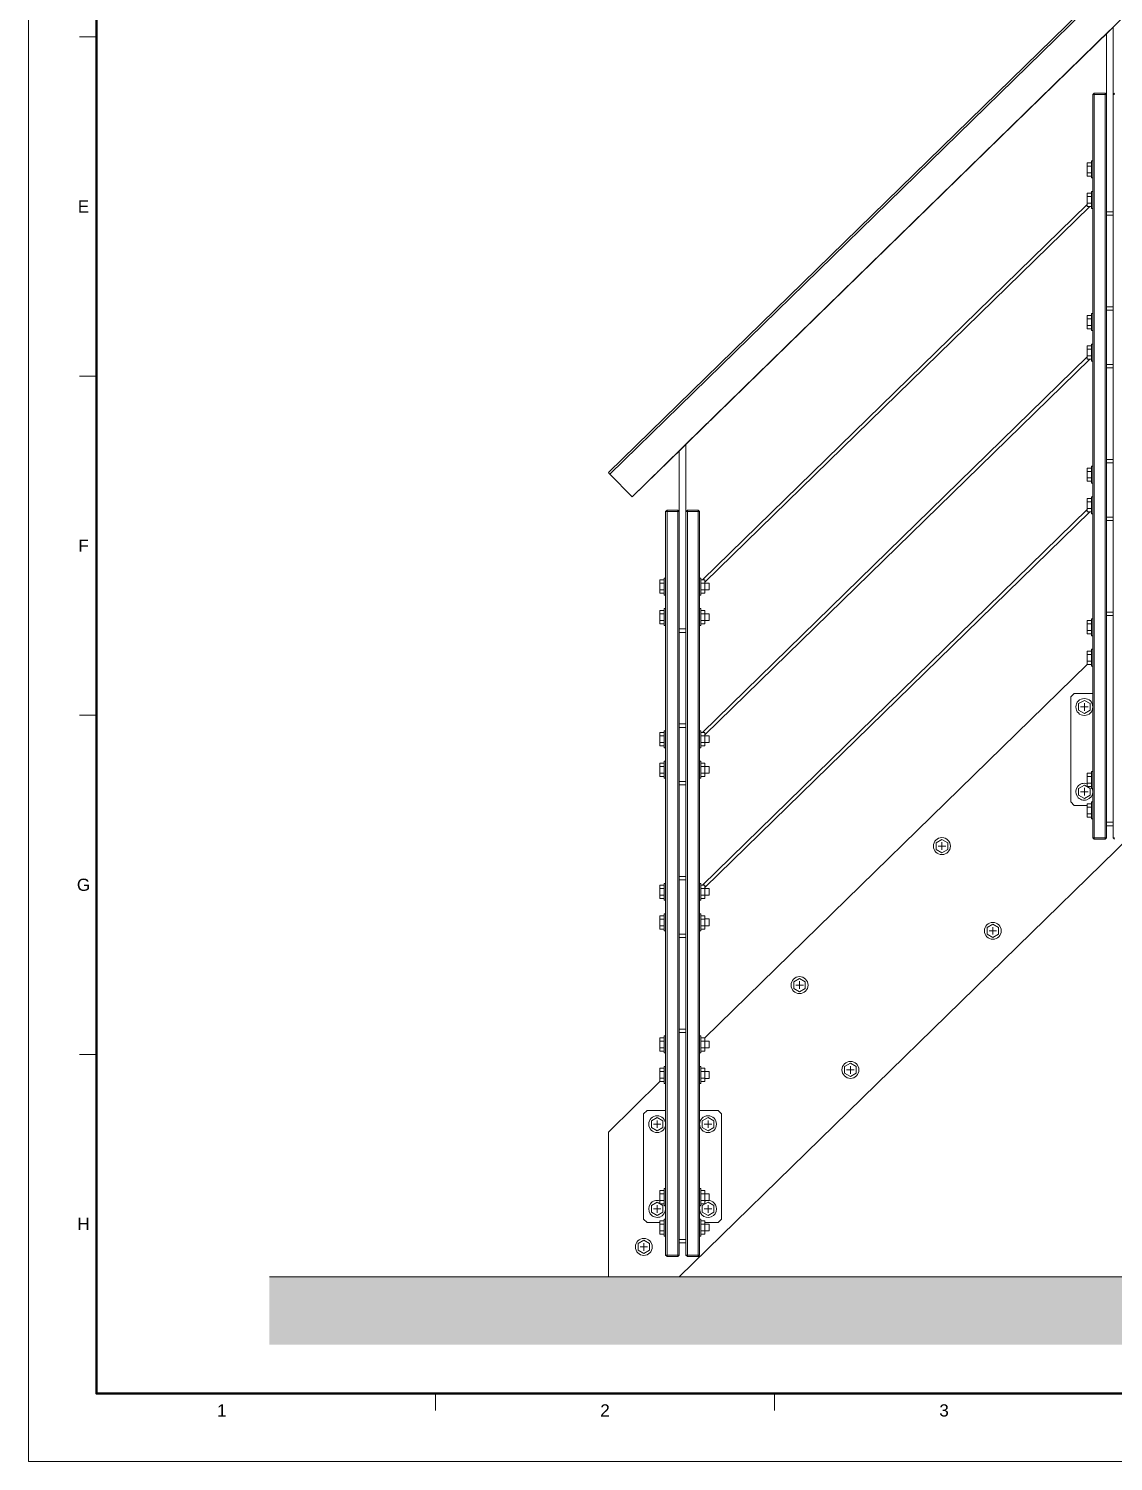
# Model space of a CAD drawing. Header units: millimetres. Extents: x -172 to 422, y -71 to 349.
# Drawn here: x -172.1 to -12.2, y -70.8 to 140.4 of the extents above; entities that cross this region are included whole.
import ezdxf
from ezdxf.enums import TextEntityAlignment as Align

# ---------------------------------------------------------------- set-up
doc = ezdxf.new("R2010")
doc.units = ezdxf.units.MM
doc.layers.get('0').update_dxf_attribs({"color": 2, "true_color": 0xffff00})
for name, color, linetype, lineweight, true_color in [('010', 178, 'Continuous', 9, 0x000000), ('018', 178, 'Continuous', 18, 0x000000), ('050', 178, 'Continuous', 50, 0x000000), ('1_10front', 178, 'Continuous', 9, 0x000000), ('1_10front ... 010', 178, 'Continuous', 9, 0x000000)]:
    doc.layers.add(name, color=color, linetype=linetype, lineweight=lineweight, true_color=true_color)
doc.layers.add('G-ANNO-TEXT', color=178, linetype='Continuous', true_color=0x000000)
doc.styles.add('textstyle22', font='')
doc.styles.add('textstyle23', font='')
doc.styles.add('textstyle28', font='')
doc.styles.add('textstyle29', font='')
doc.styles.add('textstyle43', font='')
doc.styles.add('textstyle44', font='')
doc.styles.add('textstyle47', font='')
doc.styles.get('textstyle22').set_extended_font_data('Arial [Mono]')
doc.styles.get('textstyle23').set_extended_font_data('Arial [Mono]')
doc.styles.get('textstyle28').set_extended_font_data('Arial [Mono]')
doc.styles.get('textstyle29').set_extended_font_data('Arial [Mono]')
doc.styles.get('textstyle43').set_extended_font_data('Arial [Mono]')
doc.styles.get('textstyle44').set_extended_font_data('Arial [Mono]')
doc.styles.get('textstyle47').set_extended_font_data('Arial [Mono]')

# ---------------------------------------------------------------- blocks, each defined once
blk = doc.blocks.new('title_block')
at = {"layer": '010', "color": 7, "true_color": 0xffffff}
blk.add_lwpolyline([(0, 420), (594, 420), (594, 0), (0, 0)], close=True, dxfattribs=at)
at = {"layer": '018', "color": 7, "true_color": 0xffffff}
for points in [[(7.5, 210), (10, 210)], [(7.5, 160), (10, 160)], [(7.5, 110), (10, 110)], [(7.5, 60), (10, 60)], [(60, 10), (60, 7.5)], [(110, 10), (110, 7.5)]]:
    blk.add_lwpolyline(points, dxfattribs=at)
at = {"layer": '050', "color": 7, "true_color": 0xffffff}
blk.add_lwpolyline([(10, 410), (584, 410), (584, 10), (10, 10)], close=True, dxfattribs=at)
at = {"layer": 'G-ANNO-TEXT'}
for s, style, p in [('E', 'textstyle23', (8.09, 185)), ('F', 'textstyle22', (8.09, 135)), ('G', 'textstyle28', (8.09, 85)), ('H', 'textstyle29', (8.09, 35)), ('1', 'textstyle47', (28.49, 7.51)), ('2', 'textstyle44', (85, 7.51)), ('3', 'textstyle43', (135, 7.51))]:
    blk.add_text(s, height=1.8, dxfattribs=dict(at, style=style)).set_placement(p, align=Align.MIDDLE_CENTER)

msp = doc.modelspace()

# ---------------------------------------------------------------- hatches: boundary and pattern name
at = {"layer": '1_10front', "true_color": 0xafafaf}
msp.add_hatch(color=253, dxfattribs=at).paths.add_polyline_path([(-136.62, -43.58), (175.38, -43.58), (175.38, -53.58), (-136.62, -53.58)], flags=0)

# ---------------------------------------------------------------- linework, layer by layer
at = {"layer": '1_10front ... 010', "color": 0}
for p, q in [((-86.62, 74.97), (117.32, 274.05)), ((-86.4, 74.74), (117.54, 273.83)), ((-83.13, 71.39), (120.81, 270.48)), ((-75.18, 79.15), (-12.65, 140.2)), ((-75.18, 79.15), (-12.7, 140.15)), ((-75.18, 79.15), (-12.69, 140.15)), ((-18.05, 134.92), (-12.68, 140.16)), ((-12.18, 140.65), (-13.18, 139.67)), ((-13.18, 139.67), (-13.18, 113.42)), ((-12.18, 113.42), (-12.18, 140.65)), ((-18.05, 134.92), (-18.05, 134.92)), ((-14.98, 130.92), (-15.18, 130.72)), ((-15.18, 21.12), (-15.18, 130.72)), ((-15.18, 130.72), (-14.98, 130.72)), ((-14.98, 130.92), (-14.98, 130.72)), ((-14.98, 130.92), (-13.38, 130.92)), ((-14.98, 21.12), (-14.98, 130.72)), ((-14.98, 130.72), (-13.38, 130.72)), ((-13.38, 130.92), (-13.38, 130.72)), ((-13.38, 130.92), (-13.18, 130.72)), ((-13.38, 21.12), (-13.38, 130.72)), ((-13.18, 130.72), (-13.38, 130.72)), ((-11.98, 130.92), (-12.18, 130.72)), ((-12.18, 21.12), (-12.18, 130.72)), ((-12.18, 130.72), (-11.98, 130.72)), ((-16.02, 120.65), (-15.38, 120.65)), ((-16.02, 120.65), (-16.02, 120.16)), ((-15.38, 119.67), (-15.38, 120.92)), ((-15.38, 120.92), (-15.18, 120.92)), ((-16.02, 119.18), (-16.02, 120.16)), ((-16.02, 120.16), (-15.38, 120.16)), ((-16.02, 119.18), (-15.38, 119.18)), ((-16.02, 119.18), (-16.02, 118.69)), ((-16.02, 118.69), (-15.38, 118.69)), ((-15.38, 118.42), (-15.38, 119.67)), ((-15.38, 118.42), (-15.18, 118.42)), ((-12.18, 120.17), (-12.18, 120.17)), ((-12.18, 119.17), (-12.18, 119.17)), ((-12.18, 118.35), (-12.18, 118.35)), ((-15.38, 115.17), (-15.38, 116.42)), ((-15.38, 116.42), (-15.18, 116.42)), ((-12.18, 118.26), (-12.18, 118.26)), ((-12.18, 118.26), (-12.18, 118.26)), ((-12.18, 118.25), (-12.18, 118.25)), ((-12.18, 117.99), (-12.18, 117.99)), ((-12.18, 117.88), (-12.18, 117.88)), ((-12.18, 117.56), (-12.18, 117.56)), ((-16.02, 114.52), (-72.74, 59.15)), ((-72.38, 58.8), (-15.64, 114.19)), ((-16.02, 116.15), (-15.38, 116.15)), ((-16.02, 116.15), (-16.02, 115.66)), ((-16.02, 114.68), (-16.02, 115.66)), ((-16.02, 115.66), (-15.38, 115.66)), ((-16.02, 114.68), (-15.38, 114.68)), ((-16.02, 114.68), (-16.02, 114.19)), ((-16.02, 114.19), (-15.38, 114.19)), ((-15.38, 113.92), (-15.38, 115.17)), ((-12.18, 115.67), (-12.18, 115.67)), ((-12.18, 114.67), (-12.18, 114.67)), ((-15.38, 113.92), (-15.18, 113.92)), ((-13.18, 112.92), (-13.18, 113.42)), ((-13.18, 113.42), (-12.18, 113.42)), ((-13.18, 98.92), (-13.18, 113.42)), ((-13.18, 112.92), (-12.18, 112.92)), ((-12.18, 112.92), (-12.18, 113.42)), ((-13.18, 99.42), (-12.18, 99.42)), ((-12.18, 98.92), (-12.18, 99.42)), ((-16.02, 98.15), (-15.38, 98.15)), ((-16.02, 98.15), (-16.02, 97.66)), ((-16.02, 96.68), (-16.02, 97.66)), ((-16.02, 97.66), (-15.38, 97.66)), ((-15.38, 97.17), (-15.38, 98.42)), ((-15.38, 98.42), (-15.18, 98.42)), ((-15.38, 95.92), (-15.38, 97.17)), ((-13.18, 90.92), (-13.18, 98.92)), ((-13.18, 98.92), (-12.18, 98.92)), ((-12.18, 90.92), (-12.18, 98.92)), ((-16.02, 96.68), (-15.38, 96.68)), ((-16.02, 96.68), (-16.02, 96.19)), ((-16.02, 96.19), (-15.38, 96.19)), ((-15.38, 95.92), (-15.18, 95.92)), ((64.38, 93.63), (-76.18, -43.58)), ((-16.02, 93.65), (-15.38, 93.65)), ((-16.02, 93.65), (-16.02, 93.16)), ((-16.02, 92.18), (-16.02, 93.16)), ((-16.02, 93.16), (-15.38, 93.16)), ((-15.38, 92.67), (-15.38, 93.92)), ((-15.38, 93.92), (-15.18, 93.92)), ((-16.02, 92.02), (-72.74, 36.65)), ((-72.38, 36.3), (-15.64, 91.69)), ((-16.02, 92.18), (-15.38, 92.18)), ((-16.02, 92.18), (-16.02, 91.69)), ((-16.02, 91.69), (-15.38, 91.69)), ((-15.38, 91.42), (-15.38, 92.67)), ((-15.38, 91.42), (-15.18, 91.42)), ((-13.18, 90.92), (-12.18, 90.92)), ((-13.18, 76.42), (-13.18, 90.92)), ((-12.18, 90.92), (-12.18, 90.42)), ((-13.18, 90.42), (-12.18, 90.42)), ((-75.18, 79.15), (-70.32, 83.9)), ((-70.32, 83.9), (-70.32, 83.9)), ((-83.13, 71.39), (-75.65, 78.69)), ((-83.13, 71.39), (-75.7, 78.65)), ((-83.13, 71.39), (-75.69, 78.65)), ((-81.05, 73.42), (-75.68, 78.66)), ((-75.18, 79.15), (-76.18, 78.17)), ((-76.18, 78.17), (-76.18, 51.92)), ((-75.18, 51.92), (-75.18, 79.15)), ((-13.18, 76.92), (-12.18, 76.92)), ((-13.18, 68.42), (-13.18, 76.42)), ((-13.18, 76.42), (-12.18, 76.42)), ((-12.18, 76.42), (-12.18, 76.92)), ((-12.18, 68.42), (-12.18, 76.42)), ((-86.4, 74.74), (-86.4, 74.74)), ((-83.13, 71.39), (-86.4, 74.74)), ((-16.02, 75.65), (-15.38, 75.65)), ((-16.02, 75.65), (-16.02, 75.16)), ((-16.02, 74.18), (-16.02, 75.16)), ((-16.02, 75.16), (-15.38, 75.16)), ((-16.02, 74.18), (-15.38, 74.18)), ((-16.02, 74.18), (-16.02, 73.69)), ((-15.38, 74.67), (-15.38, 75.92)), ((-15.38, 75.92), (-15.18, 75.92)), ((-15.38, 73.42), (-15.38, 74.67)), ((-83.55, 71.82), (-83.55, 71.82)), ((-83.13, 71.39), (-83.55, 71.82)), ((-83.55, 71.82), (-83.55, 71.82)), ((-83.55, 71.82), (-83.55, 71.82)), ((-81.05, 73.42), (-81.05, 73.42)), ((-16.02, 73.69), (-15.38, 73.69)), ((-15.38, 73.42), (-15.18, 73.42)), ((-83.13, 71.39), (-83.13, 71.39)), ((-83.13, 71.39), (-83.13, 71.39)), ((-16.02, 71.15), (-15.38, 71.15)), ((-16.02, 71.15), (-16.02, 70.66)), ((-16.02, 69.68), (-16.02, 70.66)), ((-16.02, 70.66), (-15.38, 70.66)), ((-15.38, 70.17), (-15.38, 71.42)), ((-15.38, 71.42), (-15.18, 71.42)), ((-15.38, 68.92), (-15.38, 70.17)), ((-77.98, 69.42), (-78.18, 69.22)), ((-78.18, -40.38), (-78.18, 69.22)), ((-78.18, 69.22), (-77.98, 69.22)), ((-77.98, 69.42), (-77.98, 69.22)), ((-77.98, 69.42), (-76.38, 69.42)), ((-77.98, -40.38), (-77.98, 69.22)), ((-77.98, 69.22), (-76.38, 69.22)), ((-76.38, 69.42), (-76.38, 69.22)), ((-76.38, 69.42), (-76.18, 69.22)), ((-76.38, -40.38), (-76.38, 69.22)), ((-76.18, 69.22), (-76.38, 69.22)), ((-74.98, 69.42), (-75.18, 69.22)), ((-75.18, -40.38), (-75.18, 69.22)), ((-75.18, 69.22), (-74.98, 69.22)), ((-73.38, 69.42), (-74.98, 69.42)), ((-74.98, 69.42), (-74.98, 69.22)), ((-73.38, 69.22), (-74.98, 69.22)), ((-74.98, -40.38), (-74.98, 69.22)), ((-73.38, 69.42), (-73.18, 69.22)), ((-73.38, 69.42), (-73.38, 69.22)), ((-73.18, 69.22), (-73.38, 69.22)), ((-73.38, -40.38), (-73.38, 69.22)), ((-73.18, -40.38), (-73.18, 69.22)), ((-16.02, 69.52), (-72.74, 14.15)), ((-72.38, 13.8), (-15.64, 69.19)), ((-16.02, 69.68), (-15.38, 69.68)), ((-16.02, 69.68), (-16.02, 69.19)), ((-16.02, 69.19), (-15.38, 69.19)), ((-15.38, 68.92), (-15.18, 68.92)), ((-13.18, 68.42), (-12.18, 68.42)), ((-13.18, 53.92), (-13.18, 68.42)), ((-13.18, 67.92), (-12.18, 67.92)), ((-12.18, 68.42), (-12.18, 67.92)), ((-79.02, 59.15), (-78.38, 59.15)), ((-79.02, 59.15), (-79.02, 58.66)), ((-78.38, 58.17), (-78.38, 59.42)), ((-78.38, 59.42), (-78.18, 59.42)), ((-73.18, 59.42), (-72.98, 59.42)), ((-72.98, 58.17), (-72.98, 59.42)), ((-72.38, 59.15), (-72.98, 59.15)), ((-72.38, 58.66), (-72.38, 59.15)), ((-79.02, 57.68), (-79.02, 58.66)), ((-79.02, 58.66), (-78.38, 58.66)), ((-79.02, 57.68), (-78.38, 57.68)), ((-79.02, 57.68), (-79.02, 57.19)), ((-79.02, 57.19), (-78.38, 57.19)), ((-78.38, 56.92), (-78.38, 58.17)), ((-75.18, 58.67), (-75.18, 58.67)), ((-75.18, 57.67), (-75.18, 57.67)), ((-72.38, 58.66), (-72.98, 58.66)), ((-72.98, 56.92), (-72.98, 58.17)), ((-72.38, 57.68), (-72.98, 57.68)), ((-72.38, 57.19), (-72.98, 57.19)), ((-72.38, 58.67), (-71.78, 58.67)), ((-72.38, 58.66), (-72.38, 57.68)), ((-72.38, 57.19), (-72.38, 57.68)), ((-72.38, 57.67), (-71.78, 57.67)), ((-71.78, 58.67), (-71.78, 58.17)), ((-71.78, 58.17), (-71.78, 57.67)), ((-78.38, 56.92), (-78.18, 56.92)), ((-78.38, 53.67), (-78.38, 54.92)), ((-78.38, 54.92), (-78.18, 54.92)), ((-75.18, 56.85), (-75.18, 56.85)), ((-75.18, 56.76), (-75.18, 56.76)), ((-75.18, 56.76), (-75.18, 56.76)), ((-75.18, 56.75), (-75.18, 56.75)), ((-75.18, 56.49), (-75.18, 56.49)), ((-75.18, 56.38), (-75.18, 56.38)), ((-75.18, 56.06), (-75.18, 56.06)), ((-73.18, 56.92), (-72.98, 56.92)), ((-73.18, 54.92), (-72.98, 54.92)), ((-72.98, 53.67), (-72.98, 54.92)), ((-79.02, 54.65), (-78.38, 54.65)), ((-79.02, 54.65), (-79.02, 54.16)), ((-79.02, 53.18), (-79.02, 54.16)), ((-79.02, 54.16), (-78.38, 54.16)), ((-79.02, 53.18), (-78.38, 53.18)), ((-79.02, 53.18), (-79.02, 52.69)), ((-78.38, 52.42), (-78.38, 53.67)), ((-75.18, 54.17), (-75.18, 54.17)), ((-75.18, 53.17), (-75.18, 53.17)), ((-72.38, 54.65), (-72.98, 54.65)), ((-72.38, 54.16), (-72.98, 54.16)), ((-72.98, 52.42), (-72.98, 53.67)), ((-72.38, 53.18), (-72.98, 53.18)), ((-72.38, 54.16), (-72.38, 54.65)), ((-72.38, 54.17), (-71.78, 54.17)), ((-72.38, 54.16), (-72.38, 53.18)), ((-72.38, 52.69), (-72.38, 53.18)), ((-72.38, 53.17), (-71.78, 53.17)), ((-71.78, 54.17), (-71.78, 53.67)), ((-71.78, 53.67), (-71.78, 53.17)), ((-16.02, 53.15), (-15.38, 53.15)), ((-16.02, 53.15), (-16.02, 52.66)), ((-15.38, 52.17), (-15.38, 53.42)), ((-15.38, 53.42), (-15.18, 53.42)), ((-13.18, 54.42), (-12.18, 54.42)), ((-13.18, 23.42), (-13.18, 53.92)), ((-13.18, 53.92), (-12.18, 53.92)), ((-12.18, 53.92), (-12.18, 54.42)), ((-12.18, 23.42), (-12.18, 53.92)), ((-79.02, 52.69), (-78.38, 52.69)), ((-78.38, 52.42), (-78.18, 52.42)), ((-76.18, 51.42), (-76.18, 51.92)), ((-76.18, 51.92), (-75.18, 51.92)), ((-76.18, 37.42), (-76.18, 51.92)), ((-76.18, 51.42), (-75.18, 51.42)), ((-75.18, 51.42), (-75.18, 51.92)), ((-73.18, 52.42), (-72.98, 52.42)), ((-72.38, 52.69), (-72.98, 52.69)), ((-16.02, 51.68), (-16.02, 52.66)), ((-16.02, 52.66), (-15.38, 52.66)), ((-16.02, 51.68), (-15.38, 51.68)), ((-16.02, 51.68), (-16.02, 51.19)), ((-16.02, 51.19), (-15.38, 51.19)), ((-15.38, 50.92), (-15.38, 52.17)), ((-15.38, 50.92), (-15.18, 50.92)), ((-16.02, 48.65), (-15.38, 48.65)), ((-16.02, 48.65), (-16.02, 48.16)), ((-15.38, 47.67), (-15.38, 48.92)), ((-15.38, 48.92), (-15.18, 48.92)), ((-12.18, 50.43), (-12.18, 50.43)), ((-72.4, -8.35), (-16.02, 46.69)), ((-16.02, 47.18), (-16.02, 48.16)), ((-16.02, 48.16), (-15.38, 48.16)), ((-16.02, 47.18), (-15.38, 47.18)), ((-16.02, 47.18), (-16.02, 46.69)), ((-16.02, 46.69), (-15.38, 46.69)), ((-15.38, 46.42), (-15.38, 47.67)), ((-15.38, 46.42), (-15.18, 46.42)), ((-18.43, 41.92), (-17.93, 42.42)), ((-17.93, 42.42), (-15.18, 42.42)), ((-18.43, 26.42), (-18.43, 41.92)), ((-16.43, 41.4), (-17.28, 40.91)), ((-17.28, 39.93), (-17.28, 40.91)), ((-15.87, 40.42), (-16.99, 40.42)), ((-15.87, 40.42), (-16.99, 40.42)), ((-16.43, 41.4), (-15.58, 40.91)), ((-16.43, 39.86), (-16.43, 40.98)), ((-16.43, 39.86), (-16.43, 40.98)), ((-15.58, 39.93), (-15.58, 40.91)), ((-17.28, 39.93), (-16.43, 39.44)), ((-15.58, 39.93), (-16.43, 39.44)), ((-79.02, 36.65), (-78.38, 36.65)), ((-79.02, 36.65), (-79.02, 36.16)), ((-79.02, 35.18), (-79.02, 36.16)), ((-79.02, 36.16), (-78.38, 36.16)), ((-78.38, 35.67), (-78.38, 36.92)), ((-78.38, 36.92), (-78.18, 36.92)), ((-76.18, 37.92), (-75.18, 37.92)), ((-76.18, 29.42), (-76.18, 37.42)), ((-76.18, 37.42), (-75.18, 37.42)), ((-75.18, 37.42), (-75.18, 37.92)), ((-75.18, 29.42), (-75.18, 37.42)), ((-73.18, 36.92), (-72.98, 36.92)), ((-72.98, 35.67), (-72.98, 36.92)), ((-72.38, 36.65), (-72.98, 36.65)), ((-72.38, 36.16), (-72.98, 36.16)), ((-72.38, 36.16), (-72.38, 36.65)), ((-72.38, 36.17), (-71.78, 36.17)), ((-72.38, 36.16), (-72.38, 35.18)), ((-71.78, 36.17), (-71.78, 35.67)), ((-79.02, 35.18), (-78.38, 35.18)), ((-79.02, 35.18), (-79.02, 34.69)), ((-79.02, 34.69), (-78.38, 34.69)), ((-78.38, 34.42), (-78.38, 35.67)), ((-78.38, 34.42), (-78.18, 34.42)), ((-73.18, 34.42), (-72.98, 34.42)), ((-72.98, 34.42), (-72.98, 35.67)), ((-72.38, 35.18), (-72.98, 35.18)), ((-72.38, 34.69), (-72.98, 34.69)), ((-72.38, 34.69), (-72.38, 35.18)), ((-72.38, 35.17), (-71.78, 35.17)), ((-71.78, 35.67), (-71.78, 35.17)), ((-79.02, 32.15), (-78.38, 32.15)), ((-79.02, 32.15), (-79.02, 31.66)), ((-78.38, 31.17), (-78.38, 32.42)), ((-78.38, 32.42), (-78.18, 32.42)), ((-73.18, 32.42), (-72.98, 32.42)), ((-72.98, 31.17), (-72.98, 32.42)), ((-72.38, 32.15), (-72.98, 32.15)), ((-72.38, 31.66), (-72.38, 32.15)), ((-79.02, 30.68), (-79.02, 31.66)), ((-79.02, 31.66), (-78.38, 31.66)), ((-79.02, 30.68), (-78.38, 30.68)), ((-79.02, 30.68), (-79.02, 30.19)), ((-79.02, 30.19), (-78.38, 30.19)), ((-78.38, 29.92), (-78.38, 31.17)), ((-78.38, 29.92), (-78.18, 29.92)), ((-73.18, 29.92), (-72.98, 29.92)), ((-72.38, 31.66), (-72.98, 31.66)), ((-72.98, 29.92), (-72.98, 31.17)), ((-72.38, 30.68), (-72.98, 30.68)), ((-72.38, 30.19), (-72.98, 30.19)), ((-72.38, 31.67), (-71.78, 31.67)), ((-72.38, 31.66), (-72.38, 30.68)), ((-72.38, 30.19), (-72.38, 30.68)), ((-72.38, 30.67), (-71.78, 30.67)), ((-71.78, 31.67), (-71.78, 31.17)), ((-71.78, 31.17), (-71.78, 30.67)), ((-16.02, 30.65), (-15.38, 30.65)), ((-16.02, 30.65), (-16.02, 30.16)), ((-16.02, 29.18), (-16.02, 30.16)), ((-16.02, 30.16), (-15.38, 30.16)), ((-15.38, 29.67), (-15.38, 30.92)), ((-15.38, 30.92), (-15.18, 30.92)), ((-15.38, 28.42), (-15.38, 29.67)), ((-76.18, 29.42), (-75.18, 29.42)), ((-76.18, 14.92), (-76.18, 29.42)), ((-76.18, 28.92), (-75.18, 28.92)), ((-75.18, 29.42), (-75.18, 28.92)), ((-16.43, 28.9), (-17.28, 28.41)), ((-17.28, 27.43), (-17.28, 28.41)), ((-15.87, 27.92), (-16.99, 27.92)), ((-15.87, 27.92), (-16.99, 27.92)), ((-16.43, 28.9), (-15.58, 28.41)), ((-16.43, 27.36), (-16.43, 28.48)), ((-16.43, 27.36), (-16.43, 28.48)), ((-16.02, 29.18), (-15.38, 29.18)), ((-16.02, 29.18), (-16.02, 28.69)), ((-16.02, 28.69), (-15.38, 28.69)), ((-15.58, 27.43), (-15.58, 28.41)), ((-15.38, 28.42), (-15.18, 28.42)), ((-18.43, 26.42), (-17.93, 25.92)), ((-16.02, 25.92), (-17.93, 25.92)), ((-17.28, 27.43), (-16.43, 26.94)), ((-15.58, 27.43), (-16.43, 26.94)), ((-16.02, 26.15), (-15.38, 26.15)), ((-16.02, 26.15), (-16.02, 25.66)), ((-16.02, 24.68), (-16.02, 25.66)), ((-16.02, 25.66), (-15.38, 25.66)), ((-15.38, 25.17), (-15.38, 26.42)), ((-15.38, 26.42), (-15.18, 26.42)), ((-16.02, 24.68), (-15.38, 24.68)), ((-16.02, 24.68), (-16.02, 24.19)), ((-16.02, 24.19), (-15.38, 24.19)), ((-15.38, 23.92), (-15.38, 25.17)), ((-15.38, 23.92), (-15.18, 23.92)), ((-13.18, 22.92), (-13.18, 23.42)), ((-13.18, 23.42), (-12.18, 23.42)), ((-13.18, 21.12), (-13.18, 23.42)), ((-12.18, 22.92), (-12.18, 23.42)), ((-15.18, 21.12), (-14.98, 21.12)), ((-14.98, 20.92), (-15.18, 21.12)), ((-14.98, 20.92), (-14.98, 21.12)), ((-14.98, 21.12), (-13.38, 21.12)), ((-13.38, 20.92), (-13.38, 21.12)), ((-13.18, 21.12), (-13.38, 21.12)), ((-13.38, 20.92), (-13.18, 21.12)), ((-13.18, 22.92), (-12.18, 22.92)), ((-12.18, 21.12), (-11.98, 21.12)), ((-11.98, 20.92), (-12.18, 21.12)), ((-37.43, 20.9), (-38.28, 20.41)), ((-38.28, 19.43), (-38.28, 20.41)), ((-38.28, 19.43), (-37.43, 18.94)), ((-36.87, 19.92), (-37.99, 19.92)), ((-36.87, 19.92), (-37.99, 19.92)), ((-37.43, 20.9), (-36.58, 20.41)), ((-37.43, 19.36), (-37.43, 20.48)), ((-37.43, 19.36), (-37.43, 20.48)), ((-36.58, 19.43), (-37.43, 18.94)), ((-36.58, 19.43), (-36.58, 20.41)), ((-14.98, 20.92), (-13.38, 20.92)), ((-76.18, 15.42), (-75.18, 15.42)), ((-76.18, 6.92), (-76.18, 14.92)), ((-76.18, 14.92), (-75.18, 14.92)), ((-75.18, 14.92), (-75.18, 15.42)), ((-75.18, 6.92), (-75.18, 14.92)), ((-79.02, 14.15), (-78.38, 14.15)), ((-79.02, 14.15), (-79.02, 13.66)), ((-79.02, 12.68), (-79.02, 13.66)), ((-79.02, 13.66), (-78.38, 13.66)), ((-79.02, 12.68), (-78.38, 12.68)), ((-79.02, 12.68), (-79.02, 12.19)), ((-78.38, 13.17), (-78.38, 14.42)), ((-78.38, 14.42), (-78.18, 14.42)), ((-78.38, 11.92), (-78.38, 13.17)), ((-73.18, 14.42), (-72.98, 14.42)), ((-72.98, 13.17), (-72.98, 14.42)), ((-72.38, 14.15), (-72.98, 14.15)), ((-72.38, 13.66), (-72.98, 13.66)), ((-72.98, 11.92), (-72.98, 13.17)), ((-72.38, 12.68), (-72.98, 12.68)), ((-72.38, 13.66), (-72.38, 14.15)), ((-72.38, 13.67), (-71.78, 13.67)), ((-72.38, 13.66), (-72.38, 12.68)), ((-72.38, 12.19), (-72.38, 12.68)), ((-71.78, 13.67), (-71.78, 13.17)), ((-71.78, 13.17), (-71.78, 12.67)), ((-79.02, 12.19), (-78.38, 12.19)), ((-78.38, 11.92), (-78.18, 11.92)), ((-73.18, 11.92), (-72.98, 11.92)), ((-72.38, 12.19), (-72.98, 12.19)), ((-72.38, 12.67), (-71.78, 12.67)), ((-79.02, 9.65), (-78.38, 9.65)), ((-79.02, 9.65), (-79.02, 9.16)), ((-79.02, 8.18), (-79.02, 9.16)), ((-79.02, 9.16), (-78.38, 9.16)), ((-78.38, 8.67), (-78.38, 9.92)), ((-78.38, 9.92), (-78.18, 9.92)), ((-78.38, 7.42), (-78.38, 8.67)), ((-73.18, 9.92), (-72.98, 9.92)), ((-72.98, 8.67), (-72.98, 9.92)), ((-72.38, 9.65), (-72.98, 9.65)), ((-72.38, 9.16), (-72.98, 9.16)), ((-72.98, 7.42), (-72.98, 8.67)), ((-72.38, 9.16), (-72.38, 9.65)), ((-72.38, 9.17), (-71.78, 9.17)), ((-72.38, 9.16), (-72.38, 8.18)), ((-71.78, 9.17), (-71.78, 8.67)), ((-71.78, 8.67), (-71.78, 8.17)), ((-79.02, 8.18), (-78.38, 8.18)), ((-79.02, 8.18), (-79.02, 7.69)), ((-79.02, 7.69), (-78.38, 7.69)), ((-78.38, 7.42), (-78.18, 7.42)), ((-76.18, 6.92), (-75.18, 6.92)), ((-76.18, -7.58), (-76.18, 6.92)), ((-76.18, 6.42), (-75.18, 6.42)), ((-75.18, 6.92), (-75.18, 6.42)), ((-73.18, 7.42), (-72.98, 7.42)), ((-72.38, 8.18), (-72.98, 8.18)), ((-72.38, 7.69), (-72.98, 7.69)), ((-72.38, 7.69), (-72.38, 8.18)), ((-72.38, 8.17), (-71.78, 8.17)), ((-29.93, 8.4), (-30.78, 7.91)), ((-30.78, 6.93), (-30.78, 7.91)), ((-30.78, 6.93), (-29.93, 6.44)), ((-29.37, 7.42), (-30.49, 7.42)), ((-29.37, 7.42), (-30.49, 7.42)), ((-29.93, 8.4), (-29.08, 7.91)), ((-29.93, 6.86), (-29.93, 7.98)), ((-29.93, 6.86), (-29.93, 7.98)), ((-29.08, 6.93), (-29.93, 6.44)), ((-29.08, 6.93), (-29.08, 7.91)), ((-58.43, 0.4), (-59.28, -0.09)), ((-58.43, 0.4), (-57.58, -0.09)), ((-59.28, -1.07), (-59.28, -0.09)), ((-59.28, -1.07), (-58.43, -1.56)), ((-57.87, -0.58), (-58.99, -0.58)), ((-57.87, -0.58), (-58.99, -0.58)), ((-58.43, -1.14), (-58.43, -0.02)), ((-58.43, -1.14), (-58.43, -0.02)), ((-57.58, -1.07), (-58.43, -1.56)), ((-57.58, -1.07), (-57.58, -0.09)), ((-79.02, -8.35), (-78.38, -8.35)), ((-79.02, -8.35), (-79.02, -8.84)), ((-78.38, -9.33), (-78.38, -8.08)), ((-78.38, -8.08), (-78.18, -8.08)), ((-76.18, -7.08), (-75.18, -7.08)), ((-76.18, -38.08), (-76.18, -7.58)), ((-76.18, -7.58), (-75.18, -7.58)), ((-75.18, -7.58), (-75.18, -7.08)), ((-75.18, -38.08), (-75.18, -7.58)), ((-73.18, -8.08), (-72.98, -8.08)), ((-72.98, -9.33), (-72.98, -8.08)), ((-72.38, -8.35), (-72.98, -8.35)), ((-72.38, -8.84), (-72.38, -8.35)), ((-79.02, -9.82), (-79.02, -8.84)), ((-79.02, -8.84), (-78.38, -8.84)), ((-79.02, -9.82), (-78.38, -9.82)), ((-79.02, -9.82), (-79.02, -10.31)), ((-79.02, -10.31), (-78.38, -10.31)), ((-78.38, -10.58), (-78.38, -9.33)), ((-72.38, -8.84), (-72.98, -8.84)), ((-72.98, -10.58), (-72.98, -9.33)), ((-72.38, -9.82), (-72.98, -9.82)), ((-72.38, -10.31), (-72.98, -10.31)), ((-72.38, -8.83), (-71.78, -8.83)), ((-72.38, -8.84), (-72.38, -9.82)), ((-72.38, -10.31), (-72.38, -9.82)), ((-72.38, -9.83), (-71.78, -9.83)), ((-71.78, -8.83), (-71.78, -9.33)), ((-71.78, -9.33), (-71.78, -9.83)), ((-78.38, -10.58), (-78.18, -10.58)), ((-78.38, -13.83), (-78.38, -12.58)), ((-78.38, -12.58), (-78.18, -12.58)), ((-75.18, -11.07), (-75.18, -11.07)), ((-73.18, -10.58), (-72.98, -10.58)), ((-73.18, -12.58), (-72.98, -12.58)), ((-72.98, -13.83), (-72.98, -12.58)), ((-50.93, -12.1), (-51.78, -12.59)), ((-51.78, -13.57), (-51.78, -12.59)), ((-50.93, -12.1), (-50.08, -12.59)), ((-50.93, -13.64), (-50.93, -12.52)), ((-50.93, -13.64), (-50.93, -12.52)), ((-50.08, -13.57), (-50.08, -12.59)), ((-79.02, -12.85), (-78.38, -12.85)), ((-79.02, -12.85), (-79.02, -13.34)), ((-79.02, -14.32), (-79.02, -13.34)), ((-79.02, -13.34), (-78.38, -13.34)), ((-79.02, -14.32), (-78.38, -14.32)), ((-79.02, -14.32), (-79.02, -14.81)), ((-78.38, -15.08), (-78.38, -13.83)), ((-72.38, -12.85), (-72.98, -12.85)), ((-72.38, -13.34), (-72.98, -13.34)), ((-72.98, -15.08), (-72.98, -13.83)), ((-72.38, -14.32), (-72.98, -14.32)), ((-72.38, -13.34), (-72.38, -12.85)), ((-72.38, -13.33), (-71.78, -13.33)), ((-72.38, -13.34), (-72.38, -14.32)), ((-72.38, -14.81), (-72.38, -14.32)), ((-72.38, -14.33), (-71.78, -14.33)), ((-71.78, -13.33), (-71.78, -13.83)), ((-71.78, -13.83), (-71.78, -14.33)), ((-51.78, -13.57), (-50.93, -14.06)), ((-50.37, -13.08), (-51.49, -13.08)), ((-50.37, -13.08), (-51.49, -13.08)), ((-50.08, -13.57), (-50.93, -14.06)), ((-86.62, -22.24), (-79.02, -14.81)), ((-79.02, -14.81), (-78.38, -14.81)), ((-78.38, -15.08), (-78.18, -15.08)), ((-73.18, -15.08), (-72.98, -15.08)), ((-72.38, -14.81), (-72.98, -14.81)), ((-81.43, -19.58), (-80.93, -19.08)), ((-81.43, -35.08), (-81.43, -19.58)), ((-80.93, -19.08), (-78.18, -19.08)), ((-79.43, -20.1), (-80.28, -20.59)), ((-80.28, -21.57), (-80.28, -20.59)), ((-78.87, -21.08), (-79.99, -21.08)), ((-78.87, -21.08), (-79.99, -21.08)), ((-79.43, -20.1), (-78.58, -20.59)), ((-79.43, -21.64), (-79.43, -20.52)), ((-79.43, -21.64), (-79.43, -20.52)), ((-78.58, -21.57), (-78.58, -20.59)), ((-73.18, -19.08), (-70.43, -19.08)), ((-71.93, -20.1), (-72.78, -20.59)), ((-72.78, -21.57), (-72.78, -20.59)), ((-71.37, -21.08), (-72.49, -21.08)), ((-71.37, -21.08), (-72.49, -21.08)), ((-71.93, -20.1), (-71.08, -20.59)), ((-71.93, -21.64), (-71.93, -20.52)), ((-71.93, -21.64), (-71.93, -20.52)), ((-71.08, -21.57), (-71.08, -20.59)), ((-70.43, -19.08), (-69.93, -19.58)), ((-69.93, -35.08), (-69.93, -19.58)), ((-86.62, -22.24), (-86.62, -43.58)), ((-80.28, -21.57), (-79.43, -22.06)), ((-78.58, -21.57), (-79.43, -22.06)), ((-72.78, -21.57), (-71.93, -22.06)), ((-71.08, -21.57), (-71.93, -22.06)), ((-79.02, -30.85), (-78.38, -30.85)), ((-79.02, -30.85), (-79.02, -31.34)), ((-79.02, -32.32), (-79.02, -31.34)), ((-79.02, -31.34), (-78.38, -31.34)), ((-78.38, -31.83), (-78.38, -30.58)), ((-78.38, -30.58), (-78.18, -30.58)), ((-73.18, -30.58), (-72.98, -30.58)), ((-72.98, -31.83), (-72.98, -30.58)), ((-72.38, -30.85), (-72.98, -30.85)), ((-72.38, -31.34), (-72.98, -31.34)), ((-72.38, -31.34), (-72.38, -30.85)), ((-72.38, -31.33), (-71.78, -31.33)), ((-72.38, -31.34), (-72.38, -32.32)), ((-71.78, -31.33), (-71.78, -31.83)), ((-79.43, -32.6), (-80.28, -33.09)), ((-80.28, -34.07), (-80.28, -33.09)), ((-78.87, -33.58), (-79.99, -33.58)), ((-78.87, -33.58), (-79.99, -33.58)), ((-79.43, -32.6), (-78.58, -33.09)), ((-79.43, -34.14), (-79.43, -33.02)), ((-79.43, -34.14), (-79.43, -33.02)), ((-79.02, -32.32), (-78.38, -32.32)), ((-79.02, -32.32), (-79.02, -32.81)), ((-79.02, -32.81), (-78.38, -32.81)), ((-78.58, -34.07), (-78.58, -33.09)), ((-78.38, -33.08), (-78.38, -31.83)), ((-78.38, -33.08), (-78.18, -33.08)), ((-73.18, -33.08), (-72.98, -33.08)), ((-72.98, -33.08), (-72.98, -31.83)), ((-72.38, -32.32), (-72.98, -32.32)), ((-72.38, -32.81), (-72.98, -32.81)), ((-71.93, -32.6), (-72.78, -33.09)), ((-72.78, -34.07), (-72.78, -33.09)), ((-71.37, -33.58), (-72.49, -33.58)), ((-71.37, -33.58), (-72.49, -33.58)), ((-72.38, -32.81), (-72.38, -32.32)), ((-72.38, -32.33), (-71.78, -32.33)), ((-71.93, -32.6), (-71.08, -33.09)), ((-71.93, -34.14), (-71.93, -33.02)), ((-71.93, -34.14), (-71.93, -33.02)), ((-71.78, -31.83), (-71.78, -32.33)), ((-71.08, -34.07), (-71.08, -33.09)), ((-81.43, -35.08), (-80.93, -35.58)), ((-79.02, -35.58), (-80.93, -35.58)), ((-80.28, -34.07), (-79.43, -34.56)), ((-78.58, -34.07), (-79.43, -34.56)), ((-79.02, -35.35), (-78.38, -35.35)), ((-79.02, -35.35), (-79.02, -35.84)), ((-79.02, -36.82), (-79.02, -35.84)), ((-79.02, -35.84), (-78.38, -35.84)), ((-78.38, -36.33), (-78.38, -35.08)), ((-78.38, -35.08), (-78.18, -35.08)), ((-73.18, -35.08), (-72.98, -35.08)), ((-72.98, -36.33), (-72.98, -35.08)), ((-72.38, -35.35), (-72.98, -35.35)), ((-72.38, -35.84), (-72.98, -35.84)), ((-72.78, -34.07), (-71.93, -34.56)), ((-72.38, -35.84), (-72.38, -35.35)), ((-70.43, -35.58), (-72.38, -35.58)), ((-72.38, -35.83), (-71.78, -35.83)), ((-72.38, -35.84), (-72.38, -36.82)), ((-71.08, -34.07), (-71.93, -34.56)), ((-71.78, -35.83), (-71.78, -36.33)), ((-70.43, -35.58), (-69.93, -35.08)), ((-79.02, -36.82), (-78.38, -36.82)), ((-79.02, -36.82), (-79.02, -37.31)), ((-79.02, -37.31), (-78.38, -37.31)), ((-78.38, -37.58), (-78.38, -36.33)), ((-78.38, -37.58), (-78.18, -37.58)), ((-73.18, -37.58), (-72.98, -37.58)), ((-72.98, -37.58), (-72.98, -36.33)), ((-72.38, -36.82), (-72.98, -36.82)), ((-72.38, -37.31), (-72.98, -37.31)), ((-72.38, -37.31), (-72.38, -36.82)), ((-72.38, -36.83), (-71.78, -36.83)), ((-71.78, -36.33), (-71.78, -36.83)), ((-81.4, -38.2), (-82.25, -38.69)), ((-82.25, -39.67), (-82.25, -38.69)), ((-82.25, -39.67), (-81.4, -40.16)), ((-80.84, -39.18), (-81.96, -39.18)), ((-80.84, -39.18), (-81.96, -39.18)), ((-81.4, -38.2), (-80.55, -38.69)), ((-81.4, -39.74), (-81.4, -38.62)), ((-81.4, -39.74), (-81.4, -38.62)), ((-80.55, -39.67), (-81.4, -40.16)), ((-80.55, -39.67), (-80.55, -38.69)), ((-76.18, -38.58), (-76.18, -38.08)), ((-76.18, -38.08), (-75.18, -38.08)), ((-76.18, -40.38), (-76.18, -38.08)), ((-76.18, -38.58), (-75.18, -38.58)), ((-75.18, -38.58), (-75.18, -38.08)), ((-78.18, -40.38), (-77.98, -40.38)), ((-77.98, -40.58), (-78.18, -40.38)), ((-77.98, -40.58), (-77.98, -40.38)), ((-77.98, -40.38), (-76.38, -40.38)), ((-77.98, -40.58), (-76.38, -40.58)), ((-76.38, -40.58), (-76.38, -40.38)), ((-76.18, -40.38), (-76.38, -40.38)), ((-76.38, -40.58), (-76.18, -40.38)), ((-75.18, -40.38), (-74.98, -40.38)), ((-74.98, -40.58), (-75.18, -40.38)), ((-73.38, -40.38), (-74.98, -40.38)), ((-74.98, -40.58), (-74.98, -40.38)), ((-73.38, -40.58), (-74.98, -40.58)), ((-73.18, -40.38), (-73.38, -40.38)), ((-73.38, -40.58), (-73.18, -40.38)), ((-73.38, -40.58), (-73.38, -40.38)), ((-136.62, -43.58), (175.38, -43.58))]:
    msp.add_line(p, q, dxfattribs=at)
for points in [[(-16.26, 136.67), (-16.36, 136.57), (-16.44, 136.49), (-16.44, 136.49)], [(-16.26, 136.67), (-16.16, 136.76), (-16.08, 136.84), (-16.08, 136.84)], [(-16.08, 136.84), (-16.08, 136.84), (-16.16, 136.76), (-16.26, 136.67)], [(-72.11, 82.15), (-72.21, 82.06), (-72.29, 81.98), (-72.29, 81.98)], [(-72.11, 82.15), (-72.01, 82.25), (-71.93, 82.33), (-71.93, 82.33)], [(-71.93, 82.33), (-71.93, 82.33), (-72.01, 82.25), (-72.11, 82.15)], [(-86.4, 74.74), (-86.7, 75.05), (-86.7, 75.05), (-86.4, 74.74)], [(-86.4, 74.74), (-86.7, 75.05), (-86.7, 75.05), (-86.4, 74.74)], [(-79.26, 75.17), (-79.36, 75.07), (-79.44, 74.99), (-79.44, 74.99)], [(-79.26, 75.17), (-79.16, 75.26), (-79.08, 75.34), (-79.08, 75.34)], [(-79.08, 75.34), (-79.08, 75.34), (-79.16, 75.26), (-79.26, 75.17)], [(-17.68, 40.42), (-17.68, 41.11), (-17.12, 41.67), (-16.43, 41.67)], [(-16.43, 39.17), (-17.12, 39.17), (-17.68, 39.73), (-17.68, 40.42)], [(-16.43, 41.67), (-15.74, 41.67), (-15.18, 41.11), (-15.18, 40.42)], [(-15.18, 40.42), (-15.18, 39.73), (-15.74, 39.17), (-16.43, 39.17)], [(-17.43, 28.67), (-17.76, 28.24), (-17.77, 27.64), (-17.45, 27.2)], [(-16.02, 29.1), (-16.54, 29.28), (-17.11, 29.11), (-17.43, 28.67)], [(-16.05, 26.73), (-15.54, 26.9), (-15.18, 27.38), (-15.18, 27.92)], [(-15.38, 28.6), (-15.4, 28.63), (-15.43, 28.66), (-15.45, 28.69)], [(-15.18, 27.92), (-15.18, 28.09), (-15.22, 28.26), (-15.29, 28.42)], [(-17.45, 27.2), (-17.14, 26.75), (-16.57, 26.57), (-16.05, 26.73)], [(-38.68, 19.92), (-38.68, 20.61), (-38.13, 21.17), (-37.43, 21.17)], [(-37.43, 21.17), (-36.74, 21.17), (-36.18, 20.61), (-36.18, 19.92)], [(-37.43, 18.67), (-38.13, 18.67), (-38.68, 19.23), (-38.68, 19.92)], [(-36.18, 19.92), (-36.18, 19.23), (-36.74, 18.67), (-37.43, 18.67)], [(-31.18, 7.42), (-31.18, 8.11), (-30.62, 8.67), (-29.93, 8.67)], [(-29.93, 8.67), (-29.24, 8.67), (-28.68, 8.11), (-28.68, 7.42)], [(-29.93, 6.17), (-30.62, 6.17), (-31.18, 6.73), (-31.18, 7.42)], [(-28.68, 7.42), (-28.68, 6.73), (-29.24, 6.17), (-29.93, 6.17)], [(-59.68, -0.58), (-59.68, 0.11), (-59.12, 0.67), (-58.43, 0.67)], [(-58.43, 0.67), (-57.74, 0.67), (-57.18, 0.11), (-57.18, -0.58)], [(-58.43, -1.83), (-59.12, -1.83), (-59.68, -1.27), (-59.68, -0.58)], [(-57.18, -0.58), (-57.18, -1.27), (-57.74, -1.83), (-58.43, -1.83)], [(-52.18, -13.08), (-52.18, -12.39), (-51.62, -11.83), (-50.93, -11.83)], [(-50.93, -11.83), (-50.24, -11.83), (-49.68, -12.39), (-49.68, -13.08)], [(-50.93, -14.33), (-51.62, -14.33), (-52.18, -13.77), (-52.18, -13.08)], [(-49.68, -13.08), (-49.68, -13.77), (-50.24, -14.33), (-50.93, -14.33)], [(-80.68, -21.08), (-80.68, -20.39), (-80.12, -19.83), (-79.43, -19.83)], [(-79.43, -22.33), (-80.12, -22.33), (-80.68, -21.77), (-80.68, -21.08)], [(-79.43, -19.83), (-78.74, -19.83), (-78.18, -20.39), (-78.18, -21.08)], [(-78.18, -21.08), (-78.18, -21.77), (-78.74, -22.33), (-79.43, -22.33)], [(-73.18, -21.08), (-73.18, -20.39), (-72.62, -19.83), (-71.93, -19.83)], [(-71.93, -22.33), (-72.62, -22.33), (-73.18, -21.77), (-73.18, -21.08)], [(-71.93, -19.83), (-71.24, -19.83), (-70.68, -20.39), (-70.68, -21.08)], [(-70.68, -21.08), (-70.68, -21.77), (-71.24, -22.33), (-71.93, -22.33)], [(-80.43, -32.83), (-80.76, -33.26), (-80.77, -33.86), (-80.45, -34.3)], [(-79.02, -32.4), (-79.54, -32.22), (-80.11, -32.39), (-80.43, -32.83)], [(-79.05, -34.77), (-78.54, -34.6), (-78.18, -34.12), (-78.18, -33.58)], [(-78.38, -32.9), (-78.4, -32.87), (-78.43, -32.84), (-78.45, -32.81)], [(-78.18, -33.58), (-78.18, -33.41), (-78.22, -33.24), (-78.29, -33.08)], [(-73.08, -33.08), (-73.28, -33.54), (-73.18, -34.09), (-72.83, -34.45)], [(-72.92, -32.81), (-72.94, -32.84), (-72.96, -32.87), (-72.98, -32.9)], [(-71.23, -32.55), (-71.57, -32.31), (-72, -32.26), (-72.38, -32.41)], [(-71.46, -34.74), (-70.99, -34.54), (-70.68, -34.09), (-70.68, -33.58)], [(-70.68, -33.58), (-70.68, -33.17), (-70.89, -32.78), (-71.23, -32.55)], [(-80.45, -34.3), (-80.14, -34.75), (-79.57, -34.93), (-79.05, -34.77)], [(-72.83, -34.45), (-72.47, -34.81), (-71.93, -34.93), (-71.46, -34.74)], [(-82.65, -39.18), (-82.65, -38.49), (-82.09, -37.93), (-81.4, -37.93)], [(-81.4, -37.93), (-80.71, -37.93), (-80.15, -38.49), (-80.15, -39.18)], [(-81.4, -40.43), (-82.09, -40.43), (-82.65, -39.87), (-82.65, -39.18)], [(-80.15, -39.18), (-80.15, -39.87), (-80.71, -40.43), (-81.4, -40.43)]]:
    msp.add_open_spline(points, degree=3, dxfattribs=at)

# ---------------------------------------------------------------- block references
at = {"zscale": 37.79527559055241}
msp.add_blockref('title_block', (-172.12, -70.79), dxfattribs=at)

doc.saveas('drawing.dxf')
